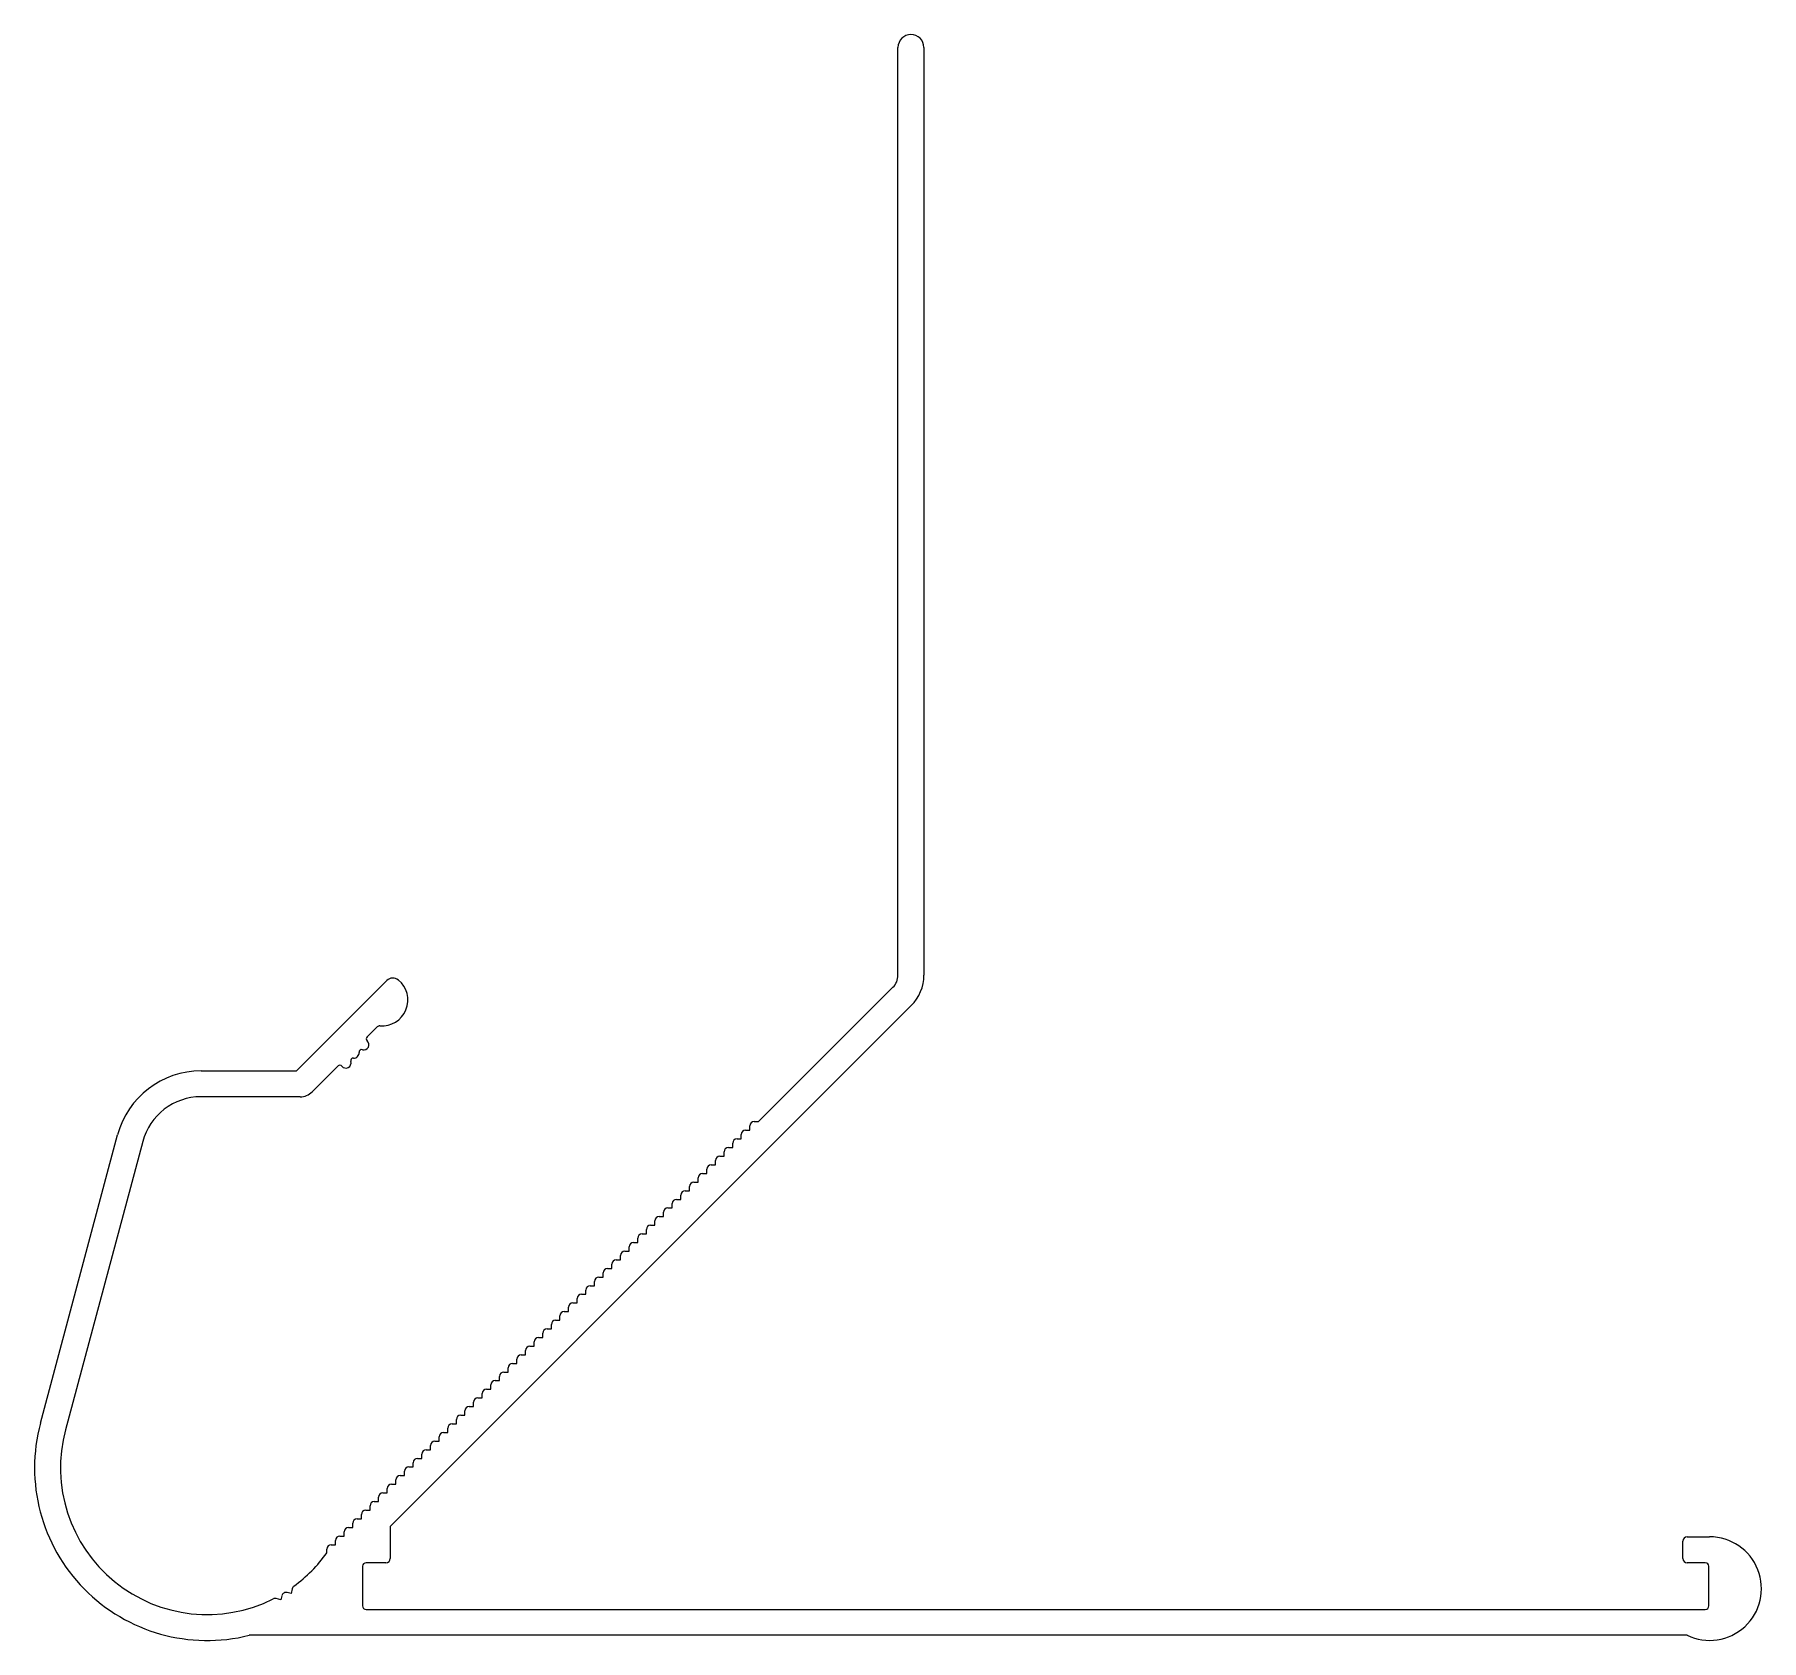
# Model space of a CAD drawing. Extents: x -30.6 to 69.4, y -7.2 to 85.8.
import ezdxf

# ---------------------------------------------------------------- set-up
doc = ezdxf.new("R2010")
doc.units = 0
doc.layers.get('0').update_dxf_attribs({"linetype": 'CONTINUOUS'})

msp = doc.modelspace()

# ---------------------------------------------------------------- linework, layer by layer
for p, q in [((19.358, 31.31), (19.358, 85.025)), ((20.858, 85.025), (20.858, 31.31)), ((-15.474, 25.766), (-10.245, 30.993)), ((11.286, 22.825), (19.065, 30.603)), ((20.126, 29.542), (-10.042, -0.626)), ((-10.804, 28.314), (-11.389, 27.729)), ((-13.069, 26.049), (-14.56, 24.559)), ((-20.999, 25.766), (-15.474, 25.766)), ((-15.267, 24.266), (-20.999, 24.266)), ((-30.301, 5.371), (-25.829, 22.061)), ((10.286, 21.825), (10.286, 22.075)), ((10.536, 22.325), (10.786, 22.325)), ((10.786, 22.325), (10.786, 22.575)), ((11.036, 22.825), (11.286, 22.825)), ((-24.38, 21.672), (-28.852, 4.983)), ((9.286, 20.826), (9.286, 21.076)), ((9.536, 21.326), (9.786, 21.325)), ((9.786, 21.325), (9.786, 21.575)), ((10.036, 21.825), (10.286, 21.825)), ((8.286, 19.826), (8.286, 20.076)), ((8.536, 20.326), (8.786, 20.326)), ((8.786, 20.326), (8.786, 20.576)), ((9.036, 20.826), (9.286, 20.826)), ((7.286, 18.826), (7.286, 19.076)), ((7.536, 19.326), (7.786, 19.326)), ((7.786, 19.326), (7.786, 19.576)), ((8.036, 19.826), (8.286, 19.826)), ((6.286, 17.826), (6.286, 18.076)), ((6.536, 18.326), (6.786, 18.326)), ((6.786, 18.326), (6.786, 18.576)), ((7.036, 18.826), (7.286, 18.826)), ((5.286, 16.826), (5.286, 17.076)), ((5.536, 17.326), (5.786, 17.326)), ((5.786, 17.326), (5.786, 17.576)), ((6.036, 17.826), (6.286, 17.826)), ((4.286, 15.826), (4.286, 16.076)), ((4.536, 16.326), (4.786, 16.326)), ((4.786, 16.326), (4.786, 16.576)), ((5.036, 16.826), (5.286, 16.826)), ((3.285, 14.826), (3.286, 15.076)), ((3.536, 15.326), (3.786, 15.326)), ((3.786, 15.326), (3.786, 15.576)), ((4.036, 15.826), (4.286, 15.826)), ((2.285, 13.826), (2.285, 14.076)), ((2.535, 14.326), (2.785, 14.326)), ((2.785, 14.326), (2.785, 14.576)), ((3.035, 14.826), (3.285, 14.826)), ((1.285, 12.826), (1.285, 13.076)), ((1.535, 13.326), (1.785, 13.326)), ((1.785, 13.326), (1.785, 13.576)), ((2.035, 13.826), (2.285, 13.826)), ((0.285, 11.827), (0.285, 12.077)), ((0.535, 12.327), (0.785, 12.327)), ((0.785, 12.327), (0.785, 12.577)), ((1.035, 12.826), (1.285, 12.826)), ((-0.715, 10.827), (-0.715, 11.077)), ((-0.465, 11.327), (-0.215, 11.327)), ((-0.215, 11.327), (-0.215, 11.577)), ((0.035, 11.827), (0.285, 11.827)), ((-1.715, 9.827), (-1.715, 10.077)), ((-1.465, 10.327), (-1.215, 10.327)), ((-1.215, 10.327), (-1.215, 10.577)), ((-0.965, 10.827), (-0.715, 10.827)), ((-2.715, 8.827), (-2.715, 9.077)), ((-2.465, 9.327), (-2.215, 9.327)), ((-2.215, 9.327), (-2.215, 9.577)), ((-1.965, 9.827), (-1.715, 9.827)), ((-3.715, 7.827), (-3.715, 8.077)), ((-3.465, 8.327), (-3.215, 8.327)), ((-3.215, 8.327), (-3.215, 8.577)), ((-2.965, 8.827), (-2.715, 8.827)), ((-4.715, 6.827), (-4.715, 7.077)), ((-4.465, 7.327), (-4.215, 7.327)), ((-4.215, 7.327), (-4.215, 7.577)), ((-3.965, 7.827), (-3.715, 7.827)), ((-5.716, 5.827), (-5.716, 6.077)), ((-5.466, 6.327), (-5.216, 6.327)), ((-5.216, 6.327), (-5.215, 6.577)), ((-4.965, 6.827), (-4.715, 6.827)), ((-6.716, 4.827), (-6.716, 5.077)), ((-6.466, 5.327), (-6.216, 5.327)), ((-6.216, 5.327), (-6.216, 5.577)), ((-5.966, 5.827), (-5.716, 5.827)), ((-7.716, 3.828), (-7.716, 4.078)), ((-7.466, 4.327), (-7.216, 4.327)), ((-7.216, 4.327), (-7.216, 4.577)), ((-6.966, 4.827), (-6.716, 4.827)), ((-8.716, 2.828), (-8.716, 3.078)), ((-8.466, 3.328), (-8.216, 3.328)), ((-8.216, 3.328), (-8.216, 3.578)), ((-7.966, 3.828), (-7.716, 3.828)), ((-9.716, 1.828), (-9.716, 2.078)), ((-9.466, 2.328), (-9.216, 2.328)), ((-9.216, 2.328), (-9.216, 2.578)), ((-8.966, 2.828), (-8.716, 2.828)), ((-10.716, 0.828), (-10.716, 1.078)), ((-10.466, 1.328), (-10.216, 1.328)), ((-10.216, 1.328), (-10.216, 1.578)), ((-9.966, 1.828), (-9.716, 1.828)), ((-11.716, -0.172), (-11.716, 0.078)), ((-11.466, 0.328), (-11.216, 0.328)), ((-11.216, 0.328), (-11.216, 0.578)), ((-10.966, 0.828), (-10.716, 0.828)), ((-12.716, -1.172), (-12.716, -0.922)), ((-12.466, -0.672), (-12.216, -0.672)), ((-12.216, -0.672), (-12.216, -0.422)), ((-11.966, -0.172), (-11.716, -0.172)), ((-10.042, -0.626), (-10.042, -2.467)), ((-13.716, -2.146), (-13.716, -1.922)), ((-13.466, -1.672), (-13.216, -1.672)), ((-13.216, -1.672), (-13.216, -1.422)), ((-12.966, -1.172), (-12.716, -1.172)), ((64.808, -2.467), (64.808, -1.467)), ((65.058, -1.217), (66.358, -1.217)), ((-11.642, -2.917), (-11.642, -5.217)), ((-10.292, -2.717), (-11.442, -2.717)), ((66.108, -2.717), (65.058, -2.717)), ((66.308, -5.217), (66.308, -2.917)), ((-16.376, -4.859), (-16.65, -4.791)), ((-16.319, -4.624), (-16.376, -4.859)), ((-15.786, -4.497), (-16.016, -4.44)), ((-15.717, -4.219), (-15.786, -4.497)), ((-11.442, -5.417), (66.108, -5.417)), ((65.051, -6.917), (-18.211, -6.917))]:
    msp.add_line(p, q)
for centre, radius, start, end in [((20.108, 85.025), 0.75, 0, 180), ((-10.527, 29.868), 1.5, 265.45023, 50.55464), ((-9.892, 30.64), 0.5, 50.55464, 134.99333), ((18.358, 31.31), 1, 315, 0), ((18.358, 31.31), 2.5, 315, 0), ((-10.662, 28.173), 0.2, 85.45023, 134.99333), ((-11.574, 27.28), 0.3, 253.91116, 49.73761), ((-11.283, 27.623), 0.15, 134.99333, 229.73761), ((-12.963, 25.943), 0.15, 38.95251, 134.99333), ((-12.613, 26.226), 0.3, 218.95251, 16.96373), ((-12.183, 26.357), 0.15, 85.37571, 196.96373), ((-12.147, 26.806), 0.3, 265.37571, 5.27715), ((-11.699, 26.847), 0.15, 73.91116, 185.27715), ((-20.999, 20.766), 5, 90, 165), ((-20.999, 20.766), 3.5, 90, 165), ((-15.267, 25.266), 1, 270, 314.99333), ((10.536, 22.075), 0.25, 89.99333, 179.99333), ((11.036, 22.575), 0.25, 89.99333, 179.99333), ((9.536, 21.076), 0.25, 89.99333, 179.99333), ((10.036, 21.575), 0.25, 89.99333, 179.99333), ((8.536, 20.076), 0.25, 89.99333, 179.99333), ((9.036, 20.576), 0.25, 89.99333, 179.99333), ((7.536, 19.076), 0.25, 89.99333, 179.99333), ((8.036, 19.576), 0.25, 89.99333, 179.99333), ((6.536, 18.076), 0.25, 89.99333, 179.99333), ((7.036, 18.576), 0.25, 89.99333, 179.99333), ((5.536, 17.076), 0.25, 89.99333, 179.99333), ((6.036, 17.576), 0.25, 89.99333, 179.99333), ((4.536, 16.076), 0.25, 89.99333, 179.99333), ((5.036, 16.576), 0.25, 89.99333, 179.99333), ((3.536, 15.076), 0.25, 89.99333, 179.99333), ((4.036, 15.576), 0.25, 89.99333, 179.99333), ((2.535, 14.076), 0.25, 89.99333, 179.99333), ((3.035, 14.576), 0.25, 89.99333, 179.99333), ((1.535, 13.076), 0.25, 89.99333, 179.99333), ((2.035, 13.576), 0.25, 89.99333, 179.99333), ((0.535, 12.077), 0.25, 89.99333, 179.99333), ((1.035, 12.576), 0.25, 89.99333, 179.99333), ((-0.465, 11.077), 0.25, 89.99333, 179.99333), ((0.035, 11.577), 0.25, 89.99333, 179.99333), ((-1.465, 10.077), 0.25, 89.99333, 179.99333), ((-0.965, 10.577), 0.25, 89.99333, 179.99333), ((-2.465, 9.077), 0.25, 89.99333, 179.99333), ((-1.965, 9.577), 0.25, 89.99333, 179.99333), ((-3.465, 8.077), 0.25, 89.99333, 179.99333), ((-2.965, 8.577), 0.25, 89.99333, 179.99333), ((-4.465, 7.077), 0.25, 89.99333, 179.99333), ((-3.965, 7.577), 0.25, 89.99333, 179.99333), ((-5.466, 6.077), 0.25, 89.99333, 179.99333), ((-4.965, 6.577), 0.25, 89.99333, 179.99333), ((-20.642, 2.783), 10, 165, 284.06987), ((-6.466, 5.077), 0.25, 89.99333, 179.99333), ((-5.966, 5.577), 0.25, 89.99333, 179.99333), ((-20.642, 2.783), 8.5, 165, 296.70086), ((-7.466, 4.077), 0.25, 89.99333, 179.99333), ((-6.966, 4.577), 0.25, 89.99333, 179.99333), ((-8.466, 3.078), 0.25, 89.99333, 179.99333), ((-7.966, 3.578), 0.25, 89.99333, 179.99333), ((-9.466, 2.078), 0.25, 89.99333, 179.99333), ((-8.966, 2.578), 0.25, 89.99333, 179.99333), ((-10.466, 1.078), 0.25, 89.99333, 179.99333), ((-9.966, 1.578), 0.25, 89.99333, 179.99333), ((-11.466, 0.078), 0.25, 89.99333, 179.99333), ((-10.966, 0.578), 0.25, 89.99333, 179.99333), ((-12.466, -0.922), 0.25, 89.99333, 179.99333), ((-11.966, -0.422), 0.25, 89.99333, 179.99333), ((-13.466, -1.922), 0.25, 89.99333, 179.99333), ((-12.966, -1.422), 0.25, 89.99333, 179.99333), ((65.058, -1.467), 0.25, 90, 180), ((66.358, -4.217), 3, 244.15807, 90), ((-20.642, 2.783), 8.5, 306.19342, 324.55965), ((-11.442, -2.917), 0.2, 90, 180), ((-10.292, -2.467), 0.25, 270, 0), ((65.058, -2.467), 0.25, 180, 270), ((66.108, -2.917), 0.2, 0, 90), ((-16.71, -5.034), 0.25, 76.17353, 116.70086), ((-16.076, -4.683), 0.25, 76.1658, 166.20877), ((-15.475, -4.279), 0.25, 126.19342, 166.18014), ((-11.442, -5.217), 0.2, 180, 270), ((66.108, -5.217), 0.2, 270, 360)]:
    msp.add_arc(centre, radius, start, end)

doc.saveas('drawing.dxf')
